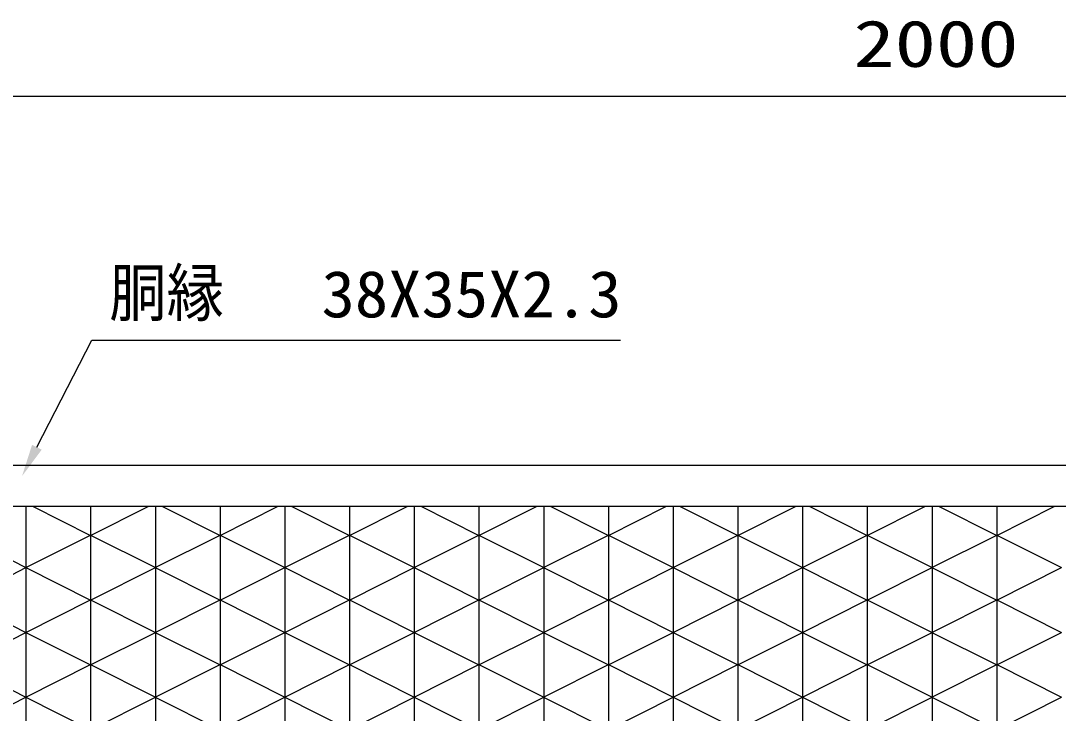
# Model space of a CAD drawing. Units: millimetres, scale not verified. Extents: x -4425 to 4425, y -3150 to 3150.
# Drawn here: x -3427 to -2466, y 1036 to 1677 of the extents above; entities that cross this region are included whole.
import ezdxf
from ezdxf.enums import TextEntityAlignment as Align

# ---------------------------------------------------------------- set-up
doc = ezdxf.new("R2010")
doc.units = ezdxf.units.MM
doc.header["$LTSCALE"] = 20
for name, color, linetype, lineweight in [('0-0_KOUZOU', 7, 'Continuous', 25), ('0-4_SUNPOU', 1, 'Continuous', 25), ('0-9_AMI-HATCH', 6, 'Continuous', 25)]:
    doc.layers.add(name, color=color, linetype=linetype, lineweight=lineweight)
doc.styles.add('ＭＳ ゴシック', font='')
doc.styles.get('ＭＳ ゴシック').set_extended_font_data('MS Gothic')

msp = doc.modelspace()

# ---------------------------------------------------------------- linework, layer by layer
at = {"layer": '0-0_KOUZOU'}
for p, q in [((-3514.13, 1265.42), (-1651.13, 1265.42)), ((-3514.13, 1227.42), (-1651.13, 1227.42))]:
    msp.add_line(p, q, dxfattribs=at)
at = {"layer": '0-4_SUNPOU'}
for p, q in [((-3564.13, 1607.33), (-1601.13, 1607.33)), ((-3412.46, 1282.01), (-3361.58, 1381.11)), ((-3361.58, 1381.11), (-2871.33, 1381.11))]:
    msp.add_line(p, q, dxfattribs=at)
msp.add_solid([(-3408.02, 1279.73), (-3426.17, 1255.32), (-3416.91, 1284.3)], dxfattribs=at)
at = {"layer": '0-9_AMI-HATCH'}
for p, q in [((-3422.63, 1227.42), (-3422.63, -446.58)), ((-3416.66, 1227.42), (-3362.65, 1200.29)), ((-3362.65, 1200.29), (-3308.64, 1227.42)), ((-3362.63, 1227.42), (-3362.63, -446.58)), ((-3302.63, 1227.42), (-3302.63, -446.58)), ((-3296.66, 1227.42), (-3242.65, 1200.29)), ((-3242.65, 1200.29), (-3188.64, 1227.42)), ((-3242.63, 1227.42), (-3242.63, -446.58)), ((-3182.63, 1227.42), (-3182.63, -446.58)), ((-3176.66, 1227.42), (-3122.65, 1200.29)), ((-3122.65, 1200.29), (-3068.64, 1227.42)), ((-3122.63, 1227.42), (-3122.63, -446.58)), ((-3062.63, 1227.42), (-3062.63, -446.58)), ((-3056.66, 1227.42), (-3002.65, 1200.29)), ((-3002.65, 1200.29), (-2948.64, 1227.42)), ((-3002.63, 1227.42), (-3002.63, -446.58)), ((-2942.63, 1227.42), (-2942.63, -446.58)), ((-2936.66, 1227.42), (-2882.65, 1200.29)), ((-2882.65, 1200.29), (-2828.64, 1227.42)), ((-2882.63, 1227.42), (-2882.63, -446.58)), ((-2822.63, 1227.42), (-2822.63, -446.58)), ((-2816.66, 1227.42), (-2762.65, 1200.29)), ((-2762.65, 1200.29), (-2708.64, 1227.42)), ((-2762.63, 1227.42), (-2762.63, -446.58)), ((-2702.63, 1227.42), (-2702.63, -446.58)), ((-2696.66, 1227.42), (-2642.65, 1200.29)), ((-2642.65, 1200.29), (-2588.64, 1227.42)), ((-2642.63, 1227.42), (-2642.63, -446.58)), ((-2582.63, 1227.42), (-2582.63, -446.58)), ((-2576.66, 1227.42), (-2522.65, 1200.29)), ((-2522.65, 1200.29), (-2468.64, 1227.42)), ((-2522.63, 1227.42), (-2522.63, -446.58)), ((-3482.65, 1200.59), (-3422.63, 1170.44)), ((-3422.67, 1170.44), (-3362.65, 1200.59)), ((-3362.65, 1200.59), (-3302.63, 1170.44)), ((-3302.67, 1170.44), (-3242.65, 1200.59)), ((-3242.65, 1200.59), (-3182.63, 1170.44)), ((-3182.67, 1170.44), (-3122.65, 1200.59)), ((-3122.65, 1200.59), (-3062.63, 1170.44)), ((-3062.67, 1170.44), (-3002.65, 1200.59)), ((-3002.65, 1200.59), (-2942.63, 1170.44)), ((-2942.67, 1170.44), (-2882.65, 1200.59)), ((-2882.65, 1200.59), (-2822.63, 1170.44)), ((-2822.67, 1170.44), (-2762.65, 1200.59)), ((-2762.65, 1200.59), (-2702.63, 1170.44)), ((-2702.67, 1170.44), (-2642.65, 1200.59)), ((-2642.65, 1200.59), (-2582.63, 1170.44)), ((-2582.67, 1170.44), (-2522.65, 1200.59)), ((-2522.65, 1200.59), (-2462.63, 1170.44)), ((-3482.65, 1140.29), (-3422.63, 1170.44)), ((-3422.67, 1170.44), (-3362.65, 1140.29)), ((-3362.65, 1140.29), (-3302.63, 1170.44)), ((-3302.67, 1170.44), (-3242.65, 1140.29)), ((-3242.65, 1140.29), (-3182.63, 1170.44)), ((-3182.67, 1170.44), (-3122.65, 1140.29)), ((-3122.65, 1140.29), (-3062.63, 1170.44)), ((-2942.67, 1170.44), (-2882.65, 1140.29)), ((-2882.65, 1140.29), (-2822.63, 1170.44)), ((-2822.67, 1170.44), (-2762.65, 1140.29)), ((-2762.65, 1140.29), (-2702.63, 1170.44)), ((-2702.67, 1170.44), (-2642.65, 1140.29)), ((-2642.65, 1140.29), (-2582.63, 1170.44)), ((-2582.67, 1170.44), (-2522.65, 1140.29)), ((-2522.65, 1140.29), (-2462.63, 1170.44)), ((-3482.65, 1140.59), (-3422.63, 1110.44)), ((-3422.67, 1110.44), (-3362.65, 1140.59)), ((-3362.65, 1140.59), (-3302.63, 1110.44)), ((-3302.67, 1110.44), (-3242.65, 1140.59)), ((-3242.65, 1140.59), (-3182.63, 1110.44)), ((-3182.67, 1110.44), (-3122.65, 1140.59)), ((-3122.65, 1140.59), (-3062.63, 1110.44)), ((-3062.67, 1110.44), (-3002.65, 1140.59)), ((-3002.65, 1140.59), (-2942.63, 1110.44)), ((-2942.67, 1110.44), (-2882.65, 1140.59)), ((-2882.65, 1140.59), (-2822.63, 1110.44)), ((-2822.67, 1110.44), (-2762.65, 1140.59)), ((-2762.65, 1140.59), (-2702.63, 1110.44)), ((-2702.67, 1110.44), (-2642.65, 1140.59)), ((-2642.65, 1140.59), (-2582.63, 1110.44)), ((-2582.67, 1110.44), (-2522.65, 1140.59)), ((-2522.65, 1140.59), (-2462.63, 1110.44)), ((-3482.65, 1080.29), (-3422.63, 1110.44)), ((-3422.67, 1110.44), (-3362.65, 1080.29)), ((-3362.65, 1080.29), (-3302.63, 1110.44)), ((-3302.67, 1110.44), (-3242.65, 1080.29)), ((-3242.65, 1080.29), (-3182.63, 1110.44)), ((-3182.67, 1110.44), (-3122.65, 1080.29)), ((-3122.65, 1080.29), (-3062.63, 1110.44)), ((-3062.67, 1110.44), (-3002.65, 1080.29)), ((-3002.65, 1080.29), (-2942.63, 1110.44)), ((-2942.67, 1110.44), (-2882.65, 1080.29)), ((-2882.65, 1080.29), (-2822.63, 1110.44)), ((-2822.67, 1110.44), (-2762.65, 1080.29)), ((-2762.65, 1080.29), (-2702.63, 1110.44)), ((-2702.67, 1110.44), (-2642.65, 1080.29)), ((-2642.65, 1080.29), (-2582.63, 1110.44)), ((-2582.67, 1110.44), (-2522.65, 1080.29)), ((-2522.65, 1080.29), (-2462.63, 1110.44)), ((-3482.65, 1080.59), (-3422.63, 1050.44)), ((-3422.67, 1050.44), (-3362.65, 1080.59)), ((-3362.65, 1080.59), (-3302.63, 1050.44)), ((-3302.67, 1050.44), (-3242.65, 1080.59)), ((-3242.65, 1080.59), (-3182.63, 1050.44)), ((-3182.67, 1050.44), (-3122.65, 1080.59)), ((-3122.65, 1080.59), (-3062.63, 1050.44)), ((-3062.67, 1050.44), (-3002.65, 1080.59)), ((-3002.65, 1080.59), (-2942.63, 1050.44)), ((-2942.67, 1050.44), (-2882.65, 1080.59)), ((-2882.65, 1080.59), (-2822.63, 1050.44)), ((-2822.67, 1050.44), (-2762.65, 1080.59)), ((-2762.65, 1080.59), (-2702.63, 1050.44)), ((-2702.67, 1050.44), (-2642.65, 1080.59)), ((-2642.65, 1080.59), (-2582.63, 1050.44)), ((-2582.67, 1050.44), (-2522.65, 1080.59)), ((-2522.65, 1080.59), (-2462.63, 1050.44)), ((-3482.65, 1020.29), (-3422.63, 1050.44)), ((-3422.67, 1050.44), (-3362.65, 1020.29)), ((-3362.65, 1020.29), (-3302.63, 1050.44)), ((-3302.67, 1050.44), (-3242.65, 1020.29)), ((-3242.65, 1020.29), (-3182.63, 1050.44)), ((-3182.67, 1050.44), (-3122.65, 1020.29)), ((-3122.65, 1020.29), (-3062.63, 1050.44)), ((-3062.67, 1050.44), (-3002.65, 1020.29)), ((-3002.65, 1020.29), (-2942.63, 1050.44)), ((-2822.67, 1050.44), (-2762.65, 1020.29)), ((-2762.65, 1020.29), (-2702.63, 1050.44)), ((-2702.67, 1050.44), (-2642.65, 1020.29)), ((-2642.65, 1020.29), (-2582.63, 1050.44)), ((-2582.67, 1050.44), (-2522.65, 1020.29)), ((-2522.65, 1020.29), (-2462.63, 1050.44))]:
    msp.add_line(p, q, dxfattribs=at)
for points in [[(-3062.67, 1170.44), (-3002.65, 1140.29), (-2942.63, 1170.44)], [(-2942.67, 1050.44), (-2882.65, 1020.29), (-2822.63, 1050.44)]]:
    msp.add_lwpolyline(points, dxfattribs=at)

# ---------------------------------------------------------------- texts
at = {"layer": '0-4_SUNPOU', "color": 3, "style": 'ＭＳ ゴシック'}
for s, width, p in [('2000', 1.3, (-2655.49, 1621.5)), ('胴縁  ', 0.9, (-3345.31, 1390.61)), ('38X35X2.3', 1.05, (-3148.57, 1389.41))]:
    msp.add_text(s, height=43.26, dxfattribs=dict(at, width=width)).set_placement(p, align=Align.BOTTOM_LEFT)

doc.saveas('drawing.dxf')
